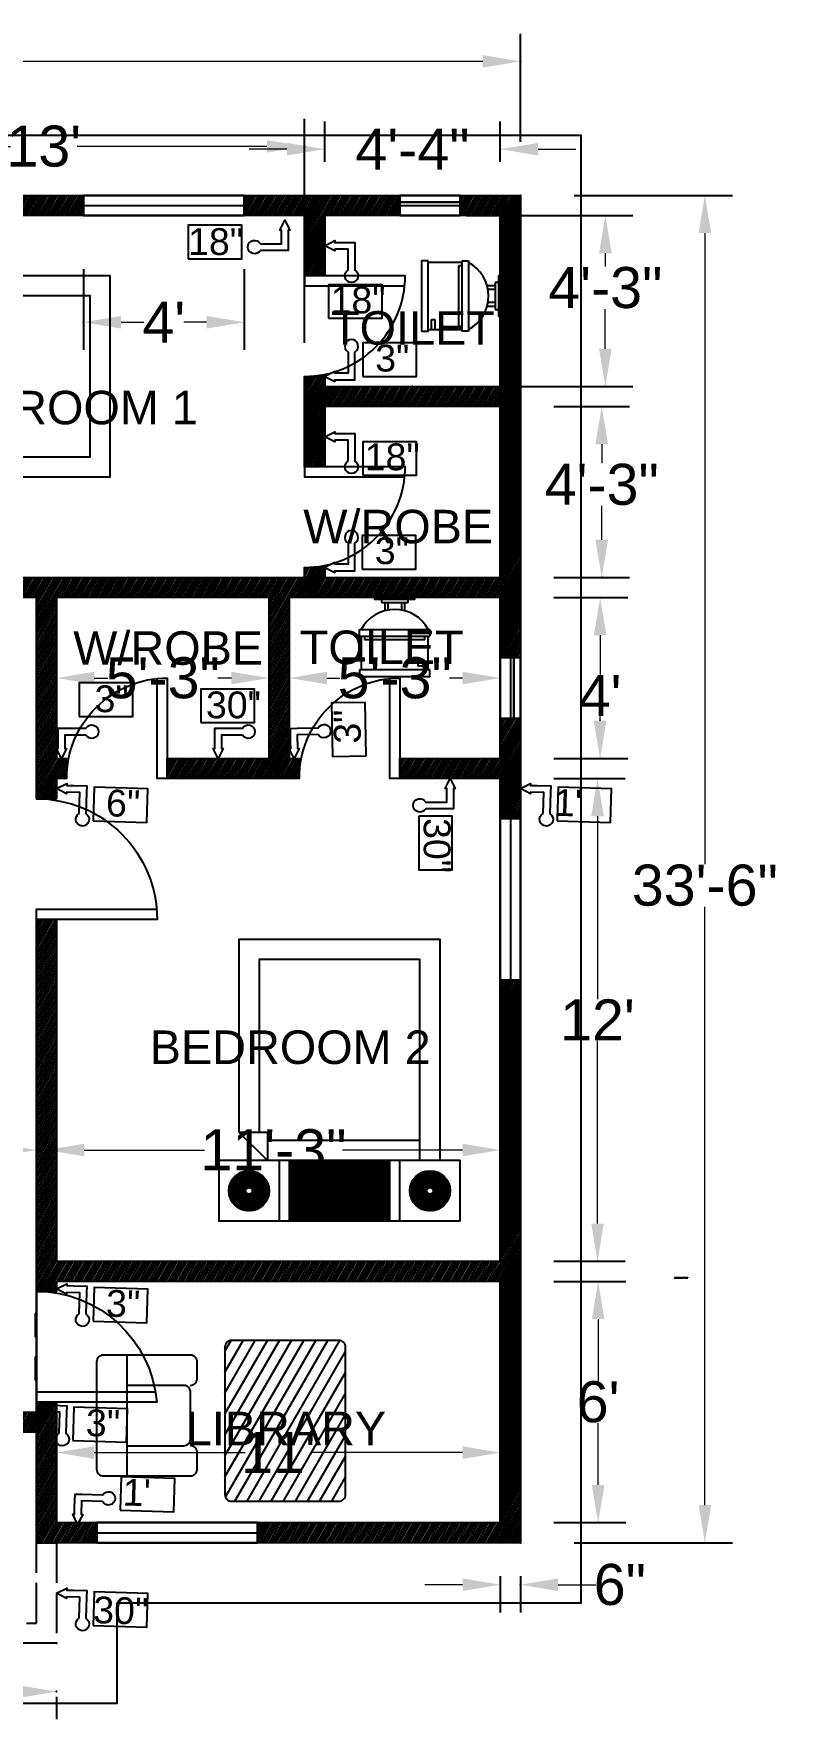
# Model space of a CAD drawing. Header units: inches. Extents: x -992 to 1318, y -395 to 1122.
# Drawn here: x 312 to 535, y -132 to 371 of the extents above; entities that cross this region are included whole.
import ezdxf

# ---------------------------------------------------------------- set-up
doc = ezdxf.new("R2010")
doc.units = ezdxf.units.IN
doc.header["$MEASUREMENT"] = 0
doc.linetypes.add('ACAD_ISO02W100', pattern=[15, 12, -3])
for name, color, linetype in [('Anno-Dims-01', 210, 'Continuous'), ('Anno-Dims-02', 120, 'Continuous'), ('Anno-Texts', 70, 'Continuous'), ('Doors-01', 222, 'Continuous'), ('Doors-Design-02', 7, 'Continuous'), ('Doors-Design-03', 161, 'Continuous'), ('Doors-Design-04', 130, 'Continuous'), ('Doors-Knobs-04', 20, 'Continuous'), ('Furn-01', 52, 'Continuous'), ('Furn-02', 70, 'Continuous'), ('Furn-03', 11, 'Continuous'), ('Multileader-Dims', 60, 'Continuous'), ('Multileaders', 40, 'Continuous'), ('Plan-01', 7, 'Continuous'), ('Plan-Hatch-01', 61, 'Continuous'), ('Roof-01', 7, 'Continuous'), ('Verandah', 201, 'Continuous'), ('Windows-01', 240, 'Continuous')]:
    doc.layers.add(name, color=color, linetype=linetype)
doc.layers.add('Arch', color=7, linetype='Continuous', plot=False)
doc.styles.get("Standard").update_dxf_attribs({"font": 'arial.ttf'})
doc.dimstyles.get("Standard").update_dxf_attribs({"dimtxt": 12.25, "dimasz": 11.25, "dimexe": 8.25, "dimexo": 16, "dimgap": 0.09, "dimtad": 0, "dimtih": 1, "dimtoh": 1, "dimdec": 0, "dimzin": 0, "dimdsep": 46, "dimlunit": 4, "dimtxsty": 'Standard', "dimcen": 0.09, "dimadec": 0, "dimazin": 0, "dimtfac": 1, "dimtdec": 0, "dimtofl": 0, "dimtmove": 0, "dimatfit": 3, "dimfxl": 1, "dimtolj": 1, "dimtzin": 0, "dimlwd": 5, "dimarcsym": 0})

# ---------------------------------------------------------------- blocks, each defined once
blk = doc.blocks.new('*D1')
at = {"layer": 'Anno-Dims-02', "color": 0, "lineweight": -2, "transparency": 16777216}
for p, q in [((-55.46, 338.96), (-55.46, 371.2)), ((456.94, 338.96), (456.94, 371.2))]:
    blk.add_line(p, q, dxfattribs=at)
at = {"layer": 'Anno-Dims-02', "color": 0, "lineweight": 5, "transparency": 16777216}
for p, q in [((-44.21, 362.95), (182.14, 362.95)), ((445.69, 362.95), (224.89, 362.95))]:
    blk.add_line(p, q, dxfattribs=at)
at = {"layer": 'Anno-Dims-02', "color": 0, "transparency": 16777216}
for points in [[(-44.21, 364.83), (-44.21, 361.08), (-55.46, 362.95)], [(445.69, 364.83), (445.69, 361.08), (456.94, 362.95)]]:
    blk.add_solid(points, dxfattribs=at)
at = {"layer": 'Arch', "color": 0, "transparency": 16777216}
for p in [(456.94, 362.95), (-55.46, 322.96), (456.94, 322.96)]:
    blk.add_point(p, dxfattribs=at)
at = {"layer": 'Anno-Dims-02', "color": 0, "transparency": 16777216, "insert": (203.51, 362.95), "char_height": 12.25, "attachment_point": 5}
blk.add_mtext('\\A1;42\'-8"', dxfattribs=at)
blk = doc.blocks.new('*D2')
at = {"layer": 'Anno-Dims-02', "color": 0, "lineweight": -2, "transparency": 16777216}
for p, q in [((472.94, 322.96), (520.22, 322.96)), ((472.94, -79.04), (520.22, -79.04))]:
    blk.add_line(p, q, dxfattribs=at)
at = {"layer": 'Anno-Dims-02', "color": 0, "lineweight": 5, "transparency": 16777216}
for p, q in [((511.97, 311.71), (511.97, 123.44)), ((511.97, -67.79), (511.97, 110.74))]:
    blk.add_line(p, q, dxfattribs=at)
at = {"layer": 'Anno-Dims-02', "color": 0, "transparency": 16777216}
for points in [[(510.1, 311.71), (513.85, 311.71), (511.97, 322.96)], [(510.1, -67.79), (513.85, -67.79), (511.97, -79.04)]]:
    blk.add_solid(points, dxfattribs=at)
at = {"layer": 'Arch', "color": 0, "transparency": 16777216}
for p in [(456.94, 322.96), (456.94, -79.04), (511.97, -79.04)]:
    blk.add_point(p, dxfattribs=at)
at = {"layer": 'Anno-Dims-02', "color": 0, "transparency": 16777216, "insert": (511.97, 117.09), "char_height": 12.25, "attachment_point": 5}
blk.add_mtext('\\A1;33\'-6"', dxfattribs=at)
blk = doc.blocks.new('*D3')
at = {"layer": 'Anno-Dims-02', "color": 0, "lineweight": -2, "transparency": 16777216}
for p, q in [((450.94, -89.04), (450.94, -99.81)), ((456.94, -89.04), (456.94, -99.81))]:
    blk.add_line(p, q, dxfattribs=at)
at = {"layer": 'Anno-Dims-02', "color": 0, "lineweight": 5, "transparency": 16777216}
for p, q in [((439.69, -91.56), (428.44, -91.56)), ((468.19, -91.56), (479.44, -91.56))]:
    blk.add_line(p, q, dxfattribs=at)
at = {"layer": 'Anno-Dims-02', "color": 0, "transparency": 16777216}
for points in [[(439.69, -89.68), (439.69, -93.43), (450.94, -91.56)], [(468.19, -89.68), (468.19, -93.43), (456.94, -91.56)]]:
    blk.add_solid(points, dxfattribs=at)
at = {"layer": 'Arch', "color": 0, "transparency": 16777216}
for p in [(450.94, -73.04), (456.94, -73.04), (456.94, -91.56)]:
    blk.add_point(p, dxfattribs=at)
at = {"layer": 'Anno-Dims-02', "color": 0, "transparency": 16777216, "insert": (486.61, -91.56), "char_height": 12.25, "attachment_point": 5}
blk.add_mtext('\\A1;6"', dxfattribs=at)
blk = doc.blocks.new('*D6')
at = {"layer": 'Anno-Dims-01', "color": 0, "lineweight": -2, "transparency": 16777216}
for p, q in [((236.92, 297.48), (236.92, 345.84)), ((392.54, 278.96), (392.54, 345.84))]:
    blk.add_line(p, q, dxfattribs=at)
at = {"layer": 'Anno-Dims-01', "color": 0, "lineweight": 5, "transparency": 16777216}
for p, q in [((248.17, 337.59), (304.83, 337.59)), ((381.29, 337.59), (324.64, 337.59))]:
    blk.add_line(p, q, dxfattribs=at)
at = {"layer": 'Anno-Dims-01', "color": 0, "transparency": 16777216}
for points in [[(248.17, 339.47), (248.17, 335.72), (236.92, 337.59)], [(381.29, 339.47), (381.29, 335.72), (392.54, 337.59)]]:
    blk.add_solid(points, dxfattribs=at)
at = {"layer": 'Arch', "color": 0, "transparency": 16777216}
for p in [(392.54, 337.59), (236.92, 281.48), (392.54, 262.96)]:
    blk.add_point(p, dxfattribs=at)
at = {"layer": 'Anno-Dims-01', "color": 0, "transparency": 16777216, "insert": (314.73, 337.59), "char_height": 12.25, "attachment_point": 5}
blk.add_mtext("\\A1;13'", dxfattribs=at)
blk = doc.blocks.new('*D8')
at = {"layer": 'Anno-Dims-01', "color": 0, "lineweight": -2, "transparency": 16777216}
for p, q in [((315.57, 54.14), (315.57, 46.39)), ((450.94, 39.96), (450.94, 29.89))]:
    blk.add_line(p, q, dxfattribs=at)
at = {"layer": 'Anno-Dims-01', "color": 0, "lineweight": 5, "transparency": 16777216}
for p, q in [((326.82, 38.14), (362.71, 38.14)), ((439.69, 38.14), (403.81, 38.14))]:
    blk.add_line(p, q, dxfattribs=at)
at = {"layer": 'Anno-Dims-01', "color": 0, "transparency": 16777216}
for points in [[(326.82, 40.02), (326.82, 36.27), (315.57, 38.14)], [(439.69, 40.02), (439.69, 36.27), (450.94, 38.14)]]:
    blk.add_solid(points, dxfattribs=at)
at = {"layer": 'Arch', "color": 0, "transparency": 16777216}
for p in [(450.94, 55.96), (315.57, 38.14), (450.94, 38.14)]:
    blk.add_point(p, dxfattribs=at)
at = {"layer": 'Anno-Dims-01', "color": 0, "transparency": 16777216, "insert": (383.26, 38.14), "char_height": 12.25, "attachment_point": 5}
blk.add_mtext('\\A1;11\'-3"', dxfattribs=at)
blk = doc.blocks.new('*D9')
at = {"layer": 'Anno-Dims-01', "color": 0, "lineweight": -2, "transparency": 16777216}
for p, q in [((318.54, -57.04), (318.54, -43.88)), ((450.94, -57.04), (450.94, -43.88))]:
    blk.add_line(p, q, dxfattribs=at)
at = {"layer": 'Anno-Dims-01', "color": 0, "lineweight": 5, "transparency": 16777216}
for p, q in [((329.79, -52.13), (374.84, -52.13)), ((439.69, -52.13), (394.65, -52.13))]:
    blk.add_line(p, q, dxfattribs=at)
at = {"layer": 'Anno-Dims-01', "color": 0, "transparency": 16777216}
for points in [[(329.79, -50.26), (329.79, -54.01), (318.54, -52.13)], [(439.69, -50.26), (439.69, -54.01), (450.94, -52.13)]]:
    blk.add_solid(points, dxfattribs=at)
at = {"layer": 'Arch', "color": 0, "transparency": 16777216}
for p in [(450.94, -52.13), (318.54, -73.04), (450.94, -73.04)]:
    blk.add_point(p, dxfattribs=at)
at = {"layer": 'Anno-Dims-01', "color": 0, "transparency": 16777216, "insert": (384.74, -52.13), "char_height": 12.25, "attachment_point": 5}
blk.add_mtext("\\A1;11'", dxfattribs=at)
blk = doc.blocks.new('*D10')
at = {"layer": 'Anno-Dims-01', "color": 0, "lineweight": -2, "transparency": 16777216}
for p, q in [((94.54, 81.96), (94.54, 29.89)), ((312.54, 81.96), (312.54, 29.89))]:
    blk.add_line(p, q, dxfattribs=at)
at = {"layer": 'Anno-Dims-01', "color": 0, "lineweight": 5, "transparency": 16777216}
for p, q in [((105.79, 38.14), (182.99, 38.14)), ((259.32, 38.14), (224.1, 38.14)), ((301.29, 38.14), (267.57, 38.14))]:
    blk.add_line(p, q, dxfattribs=at)
at = {"layer": 'Anno-Dims-01', "color": 0, "transparency": 16777216}
for points in [[(105.79, 40.02), (105.79, 36.27), (94.54, 38.14)], [(301.29, 40.02), (301.29, 36.27), (312.54, 38.14)]]:
    blk.add_solid(points, dxfattribs=at)
at = {"layer": 'Arch', "color": 0, "transparency": 16777216}
for p in [(94.54, 97.96), (312.54, 97.96), (312.54, 38.14)]:
    blk.add_point(p, dxfattribs=at)
at = {"layer": 'Anno-Dims-01', "color": 0, "transparency": 16777216, "insert": (203.54, 38.14), "char_height": 12.25, "attachment_point": 5}
blk.add_mtext('\\A1;18\'-2"', dxfattribs=at)
blk = doc.blocks.new('*D19')
at = {"layer": 'Anno-Dims-01', "color": 0, "lineweight": -2, "transparency": 16777216}
for p, q in [((318.54, 194.96), (318.54, 187.21)), ((381.94, 194.96), (381.94, 187.21))]:
    blk.add_line(p, q, dxfattribs=at)
at = {"layer": 'Anno-Dims-01', "color": 0, "lineweight": 5, "transparency": 16777216}
for p, q in [((329.79, 178.96), (333.87, 178.96)), ((370.69, 178.96), (366.62, 178.96))]:
    blk.add_line(p, q, dxfattribs=at)
at = {"layer": 'Anno-Dims-01', "color": 0, "transparency": 16777216}
for points in [[(329.79, 180.84), (329.79, 177.09), (318.54, 178.96)], [(370.69, 180.84), (370.69, 177.09), (381.94, 178.96)]]:
    blk.add_solid(points, dxfattribs=at)
at = {"layer": 'Arch', "color": 0, "transparency": 16777216}
for p in [(318.54, 178.96), (381.94, 178.96), (381.94, 178.96)]:
    blk.add_point(p, dxfattribs=at)
at = {"layer": 'Anno-Dims-01', "color": 0, "transparency": 16777216, "insert": (350.24, 178.96), "char_height": 12.25, "attachment_point": 5}
blk.add_mtext('\\A1;5\'-3"', dxfattribs=at)
blk = doc.blocks.new('*D20')
at = {"layer": 'Anno-Dims-01', "color": 0, "lineweight": -2, "transparency": 16777216}
for p, q in [((387.94, 194.96), (387.94, 187.21)), ((450.94, 194.96), (450.94, 187.21))]:
    blk.add_line(p, q, dxfattribs=at)
at = {"layer": 'Anno-Dims-01', "color": 0, "lineweight": 5, "transparency": 16777216}
for p, q in [((399.19, 178.96), (403.07, 178.96)), ((439.69, 178.96), (435.82, 178.96))]:
    blk.add_line(p, q, dxfattribs=at)
at = {"layer": 'Anno-Dims-01', "color": 0, "transparency": 16777216}
for points in [[(399.19, 180.84), (399.19, 177.09), (387.94, 178.96)], [(439.69, 180.84), (439.69, 177.09), (450.94, 178.96)]]:
    blk.add_solid(points, dxfattribs=at)
at = {"layer": 'Arch', "color": 0, "transparency": 16777216}
for p in [(387.94, 178.96), (450.94, 178.96), (450.94, 178.96)]:
    blk.add_point(p, dxfattribs=at)
at = {"layer": 'Anno-Dims-01', "color": 0, "transparency": 16777216, "insert": (419.44, 178.96), "char_height": 12.25, "attachment_point": 5}
blk.add_mtext('\\A1;5\'-3"', dxfattribs=at)
blk = doc.blocks.new('*D21')
at = {"layer": 'Anno-Dims-01', "color": 0, "lineweight": -2, "transparency": 16777216}
for p, q in [((466.94, 202.96), (488.96, 202.96)), ((466.94, 154.96), (488.96, 154.96))]:
    blk.add_line(p, q, dxfattribs=at)
at = {"layer": 'Anno-Dims-01', "color": 0, "lineweight": 5, "transparency": 16777216}
for p, q in [((480.71, 191.71), (480.71, 179.96)), ((480.71, 166.21), (480.71, 167.53))]:
    blk.add_line(p, q, dxfattribs=at)
at = {"layer": 'Anno-Dims-01', "color": 0, "transparency": 16777216}
for points in [[(478.83, 191.71), (482.58, 191.71), (480.71, 202.96)], [(478.83, 166.21), (482.58, 166.21), (480.71, 154.96)]]:
    blk.add_solid(points, dxfattribs=at)
at = {"layer": 'Arch', "color": 0, "transparency": 16777216}
for p in [(450.94, 202.96), (450.94, 154.96), (480.71, 154.96)]:
    blk.add_point(p, dxfattribs=at)
at = {"layer": 'Anno-Dims-01', "color": 0, "transparency": 16777216, "insert": (480.71, 173.75), "char_height": 12.25, "attachment_point": 5}
blk.add_mtext("\\A1;4'", dxfattribs=at)
blk = doc.blocks.new('*D22')
at = {"layer": 'Anno-Dims-01', "color": 0, "lineweight": -2, "transparency": 16777216}
for p, q in [((398.54, 332.96), (398.54, 345.01)), ((450.94, 332.96), (450.94, 345.01))]:
    blk.add_line(p, q, dxfattribs=at)
at = {"layer": 'Anno-Dims-01', "color": 0, "lineweight": 5, "transparency": 16777216}
for p, q in [((387.29, 336.76), (376.04, 336.76)), ((462.19, 336.76), (473.44, 336.76))]:
    blk.add_line(p, q, dxfattribs=at)
at = {"layer": 'Anno-Dims-01', "color": 0, "transparency": 16777216}
for points in [[(387.29, 338.64), (387.29, 334.89), (398.54, 336.76)], [(462.19, 338.64), (462.19, 334.89), (450.94, 336.76)]]:
    blk.add_solid(points, dxfattribs=at)
at = {"layer": 'Arch', "color": 0, "transparency": 16777216}
for p in [(450.94, 336.76), (398.54, 316.96), (450.94, 316.96)]:
    blk.add_point(p, dxfattribs=at)
at = {"layer": 'Anno-Dims-01', "color": 0, "transparency": 16777216, "insert": (424.74, 336.76), "char_height": 12.25, "attachment_point": 5}
blk.add_mtext('\\A1;4\'-4"', dxfattribs=at)
blk = doc.blocks.new('*D23')
at = {"layer": 'Anno-Dims-01', "color": 0, "lineweight": -2, "transparency": 16777216}
for p, q in [((440.74, 316.96), (490.52, 316.96)), ((440.74, 265.96), (490.52, 265.96))]:
    blk.add_line(p, q, dxfattribs=at)
at = {"layer": 'Anno-Dims-01', "color": 0, "lineweight": 5, "transparency": 16777216}
for p, q in [((482.27, 305.71), (482.27, 301.74)), ((482.27, 277.21), (482.27, 289.05))]:
    blk.add_line(p, q, dxfattribs=at)
at = {"layer": 'Anno-Dims-01', "color": 0, "transparency": 16777216}
for points in [[(480.4, 305.71), (484.15, 305.71), (482.27, 316.96)], [(480.4, 277.21), (484.15, 277.21), (482.27, 265.96)]]:
    blk.add_solid(points, dxfattribs=at)
at = {"layer": 'Arch', "color": 0, "transparency": 16777216}
for p in [(424.74, 316.96), (424.74, 265.96), (482.27, 265.96)]:
    blk.add_point(p, dxfattribs=at)
at = {"layer": 'Anno-Dims-01', "color": 0, "transparency": 16777216, "insert": (482.27, 295.39), "char_height": 12.25, "attachment_point": 5}
blk.add_mtext('\\A1;4\'-3"', dxfattribs=at)
blk = doc.blocks.new('*D24')
at = {"layer": 'Anno-Dims-01', "color": 0, "lineweight": -2, "transparency": 16777216}
for p, q in [((466.94, 259.96), (489.45, 259.96)), ((466.94, 208.96), (489.45, 208.96))]:
    blk.add_line(p, q, dxfattribs=at)
at = {"layer": 'Anno-Dims-01', "color": 0, "lineweight": 5, "transparency": 16777216}
for p, q in [((481.2, 248.71), (481.2, 243.03)), ((481.2, 220.21), (481.2, 230.33))]:
    blk.add_line(p, q, dxfattribs=at)
at = {"layer": 'Anno-Dims-01', "color": 0, "transparency": 16777216}
for points in [[(479.33, 248.71), (483.08, 248.71), (481.2, 259.96)], [(479.33, 220.21), (483.08, 220.21), (481.2, 208.96)]]:
    blk.add_solid(points, dxfattribs=at)
at = {"layer": 'Arch', "color": 0, "transparency": 16777216}
for p in [(450.94, 259.96), (450.94, 208.96), (481.2, 208.96)]:
    blk.add_point(p, dxfattribs=at)
at = {"layer": 'Anno-Dims-01', "color": 0, "transparency": 16777216, "insert": (481.2, 236.68), "char_height": 12.25, "attachment_point": 5}
blk.add_mtext('\\A1;4\'-3"', dxfattribs=at)
blk = doc.blocks.new('*D29')
at = {"layer": 'Anno-Dims-01', "color": 0, "lineweight": -2, "transparency": 16777216}
for p, q in [((466.94, -1.04), (488.37, -1.04)), ((466.94, -73.04), (488.37, -73.04))]:
    blk.add_line(p, q, dxfattribs=at)
at = {"layer": 'Anno-Dims-01', "color": 0, "lineweight": 5, "transparency": 16777216}
for p, q in [((480.12, -12.29), (480.12, -30.69)), ((480.12, -61.79), (480.12, -43.38))]:
    blk.add_line(p, q, dxfattribs=at)
at = {"layer": 'Anno-Dims-01', "color": 0, "transparency": 16777216}
for points in [[(478.25, -12.29), (482, -12.29), (480.12, -1.04)], [(478.25, -61.79), (482, -61.79), (480.12, -73.04)]]:
    blk.add_solid(points, dxfattribs=at)
at = {"layer": 'Arch', "color": 0, "transparency": 16777216}
for p in [(450.94, -1.04), (450.94, -73.04), (480.12, -73.04)]:
    blk.add_point(p, dxfattribs=at)
at = {"layer": 'Anno-Dims-01', "color": 0, "transparency": 16777216, "insert": (480.12, -37.04), "char_height": 12.25, "attachment_point": 5}
blk.add_mtext("\\A1;6'", dxfattribs=at)
blk = doc.blocks.new('*D30')
at = {"layer": 'Anno-Dims-01', "color": 0, "lineweight": -2, "transparency": 16777216}
for p, q in [((466.94, 148.96), (488.18, 148.96)), ((466.94, 4.96), (488.18, 4.96))]:
    blk.add_line(p, q, dxfattribs=at)
at = {"layer": 'Anno-Dims-01', "color": 0, "lineweight": 5, "transparency": 16777216}
for p, q in [((479.93, 137.71), (479.93, 83.2)), ((479.93, 16.21), (479.93, 70.72))]:
    blk.add_line(p, q, dxfattribs=at)
at = {"layer": 'Anno-Dims-01', "color": 0, "transparency": 16777216}
for points in [[(478.05, 137.71), (481.8, 137.71), (479.93, 148.96)], [(478.05, 16.21), (481.8, 16.21), (479.93, 4.96)]]:
    blk.add_solid(points, dxfattribs=at)
at = {"layer": 'Arch', "color": 0, "transparency": 16777216}
for p in [(450.94, 148.96), (450.94, 4.96), (479.93, 4.96)]:
    blk.add_point(p, dxfattribs=at)
at = {"layer": 'Anno-Dims-01', "color": 0, "transparency": 16777216, "insert": (479.93, 76.96), "char_height": 12.25, "attachment_point": 5}
blk.add_mtext("\\A1;12'", dxfattribs=at)
blk = doc.blocks.new('Toilet - Imperial')
for p, q in [((-10, 22), (-10, 12)), ((-10, 21), (-7, 21)), ((-7, 21), (-7, 20)), ((10, 12), (10, 22)), ((-7, 20), (-10, 20)), ((10.5, 12), (-10.5, 12)), ((-10.5, 10), (-10.5, 12)), ((9, 13), (-9, 13)), ((-9, 13), (-9, 12)), ((9, 12), (9, 13)), ((10.5, 12), (10.5, 10)), ((10.5, 10), (-10.5, 10)), ((4, 2), (-4, 2)), ((-4, 2), (-4, 1)), ((-3, 4.4065), (-3, 2)), ((-2, 2), (-2, 4.1658)), ((2, 4.1658), (2, 2)), ((3, 2), (3, 4.4065)), ((4, 1), (4, 2))]:
    blk.add_line(p, q)
for points in [[(10.5, 22), (10.5, 24), (-10.5, 24), (-10.5, 22)], [(6, 0), (6, 1), (-6, 1), (-6, 0)]]:
    blk.add_lwpolyline(points, close=True)
blk.add_arc((0, 15.3333), 11.3333, 208.0725, 331.9275)
blk = doc.blocks.new('BED-01')
h = blk.add_hatch()
h.set_pattern_fill('ANSI31', color=256)
h.paths.add_polyline_path([(-1874.44, 895.01, 1), (-1862.44, 895.01, 1)])
h.paths.add_polyline_path([(-1867.44, 895.01, -1), (-1869.44, 895.01, -1)], flags=16)
h.paths.add_polyline_path([(-1808.44, 895.01, 1), (-1820.44, 895.01, 1)])
h.paths.add_polyline_path([(-1815.44, 895.01, -1), (-1813.44, 895.01, -1)], flags=16)
h.paths.add_polyline_path([(-1856.44, 904.01), (-1856.44, 886.01), (-1826.44, 886.01), (-1826.44, 904.01)])
for p, q in [((-1859.44, 904.01), (-1859.44, 886.01)), ((-1856.44, 904.01), (-1856.44, 886.01)), ((-1826.44, 886.01), (-1826.44, 904.01)), ((-1823.44, 886.01), (-1823.44, 904.01)), ((-1865.44, 880.01), (-1819.92, 880.01))]:
    blk.add_line(p, q)
blk.add_lwpolyline([(-1805.44, 886.01), (-1805.44, 904.01), (-1877.44, 904.01), (-1877.44, 886.01)], close=True)
for points in [[(-1871.44, 886.01), (-1871.44, 820.01), (-1811.44, 820.01), (-1811.44, 877.53), (-1819.92, 877.53), (-1819.92, 886.01), (-1811.44, 877.53)], [(-1865.44, 886.01), (-1865.44, 826.01), (-1817.44, 826.01), (-1817.44, 877.53)]]:
    blk.add_lwpolyline(points)
for centre, radius in [((-1868.44, 895.01), 6), ((-1814.44, 895.01), 6), ((-1868.44, 895.01), 1), ((-1814.44, 895.01), 1)]:
    blk.add_circle(centre, radius)
blk = doc.blocks.new('*D37')
at = {"layer": 'Anno-Dims-01', "color": 0, "lineweight": -2, "transparency": 16777216}
for p, q in [((326.54, 300.96), (326.54, 276.86)), ((374.54, 300.96), (374.54, 276.86))]:
    blk.add_line(p, q, dxfattribs=at)
at = {"layer": 'Anno-Dims-01', "color": 0, "lineweight": 5, "transparency": 16777216}
for p, q in [((337.79, 285.11), (344.57, 285.11)), ((363.29, 285.11), (356.52, 285.11))]:
    blk.add_line(p, q, dxfattribs=at)
at = {"layer": 'Anno-Dims-01', "color": 0, "transparency": 16777216}
for points in [[(337.79, 286.98), (337.79, 283.23), (326.54, 285.11)], [(363.29, 286.98), (363.29, 283.23), (374.54, 285.11)]]:
    blk.add_solid(points, dxfattribs=at)
at = {"layer": 'Arch', "color": 0, "transparency": 16777216}
for p in [(326.54, 316.96), (374.54, 316.96), (326.54, 285.11)]:
    blk.add_point(p, dxfattribs=at)
at = {"layer": 'Anno-Dims-01', "color": 0, "transparency": 16777216, "insert": (350.54, 285.11), "char_height": 12.25, "attachment_point": 5}
blk.add_mtext("\\A1;4'", dxfattribs=at)
blk = doc.blocks.new('*D38')
at = {"layer": 'Anno-Dims-02', "color": 0, "lineweight": -2, "transparency": 16777216}
for p, q in [((138.54, -125.56), (138.54, -131.7)), ((318.54, -125.04), (318.54, -131.7))]:
    blk.add_line(p, q, dxfattribs=at)
at = {"layer": 'Anno-Dims-02', "color": 0, "lineweight": 5, "transparency": 16777216}
for p, q in [((149.79, -123.45), (218.64, -123.45)), ((307.29, -123.45), (238.45, -123.45))]:
    blk.add_line(p, q, dxfattribs=at)
at = {"layer": 'Anno-Dims-02', "color": 0, "transparency": 16777216}
for points in [[(149.79, -121.58), (149.79, -125.33), (138.54, -123.45)], [(307.29, -121.58), (307.29, -125.33), (318.54, -123.45)]]:
    blk.add_solid(points, dxfattribs=at)
at = {"layer": 'Arch', "color": 0, "transparency": 16777216}
for p in [(138.54, -109.56), (318.54, -109.04), (318.54, -123.45)]:
    blk.add_point(p, dxfattribs=at)
at = {"layer": 'Anno-Dims-02', "color": 0, "transparency": 16777216, "insert": (228.54, -123.45), "char_height": 12.25, "attachment_point": 5}
blk.add_mtext("\\A1;15'", dxfattribs=at)

msp = doc.modelspace()

# ---------------------------------------------------------------- hatches: boundary and pattern name
at = {"layer": 'Furn-03'}
h = msp.add_hatch(dxfattribs=at)
h.set_pattern_fill('ANSI31', color=256, scale=25, angle=15)
h.set_pattern_definition([(60, (-174.3238, 2e-14), (-2.70633, 1.5625), [])])
h.paths.add_polyline_path([(404.76, -20.64, 0.414214), (402.76, -18.64), (370.76, -18.64, 0.414214), (368.76, -20.64), (368.76, -64.64, 0.414214), (370.76, -66.64), (402.76, -66.64, 0.414214), (404.76, -64.64)])
at = {"layer": 'Plan-Hatch-01'}
h = msp.add_hatch(dxfattribs=at)
h.set_pattern_fill('ANSI31', color=256, scale=5, angle=15)
h.set_pattern_definition([(60, (-174.3238, 2e-14), (-0.5412659, 0.3125), [])])
h.paths.add_polyline_path([(-7.46, 316.96), (-7.46, 310.96), (-1.46, 310.96), (-1.46, 316.96), (16.54, 316.96), (16.54, 322.96), (-55.46, 322.96), (-55.46, 250.96), (-7.46, 250.96), (-7.46, 160.96), (-1.46, 160.96), (-1.46, 166.96), (112.54, 166.96), (112.54, 172.96), (-1.46, 172.96), (-1.46, 280.96), (-7.46, 280.96), (-7.46, 256.96), (-49.46, 256.96), (-49.46, 316.96)])
h.paths.add_polyline_path([(64.54, 322.96), (64.54, 316.96), (88.54, 316.96), (88.54, 322.96)], flags=17)
h.paths.add_polyline_path([(154.54, 316.96), (154.54, 262.96), (160.54, 262.96), (160.54, 316.96), (187.54, 316.96), (187.54, 322.96), (136.54, 322.96), (136.54, 316.96)])
h.paths.add_polyline_path([(205.54, 322.96), (205.54, 316.96), (232.54, 316.96), (232.54, 226.96), (160.54, 226.96), (160.54, 232.96), (154.54, 232.96), (154.54, 172.96), (148.54, 172.96), (148.54, 166.96), (238.54, 166.96), (238.54, 174.96), (232.54, 174.96), (232.54, 172.96), (160.54, 172.96), (160.54, 220.96), (232.54, 220.96), (232.54, 200.96), (238.54, 200.96), (238.54, 202.96), (270.54, 202.96), (270.54, 208.96), (238.54, 208.96), (238.54, 316.96), (326.54, 316.96), (326.54, 322.96)])
h.paths.add_polyline_path([(392.54, 316.96), (392.54, 298.96), (398.54, 298.96), (398.54, 316.96), (420.94, 316.96), (420.94, 322.96), (374.54, 322.96), (374.54, 316.96)], flags=17)
h.paths.add_polyline_path([(450.94, 316.96), (450.94, 265.96), (398.54, 265.96), (398.54, 268.96), (392.54, 268.96), (392.54, 241.96), (398.54, 241.96), (398.54, 259.96), (450.94, 259.96), (450.94, 208.96), (398.54, 208.96), (398.54, 211.96), (392.54, 211.96), (392.54, 208.96), (306.54, 208.96), (306.54, 202.96), (312.54, 202.96), (312.54, 142.96), (318.54, 142.96), (318.54, 148.96), (321.54, 148.96), (321.54, 154.96), (318.54, 154.96), (318.54, 202.96), (381.94, 202.96), (381.94, 154.96), (351.54, 154.96), (351.54, 148.96), (390.94, 148.96), (390.94, 154.96), (387.94, 154.96), (387.94, 202.96), (450.94, 202.96), (450.94, 184.96), (456.94, 184.96), (456.94, 322.96), (438.94, 322.96), (438.94, 316.96)])
h.paths.add_polyline_path([(456.94, 166.96), (450.94, 166.96), (450.94, 154.96), (420.94, 154.96), (420.94, 148.96), (450.94, 148.96), (450.94, 136.96), (456.94, 136.96)])
h.paths.add_polyline_path([(456.94, 88.96), (450.94, 88.96), (450.94, 4.96), (318.54, 4.96), (318.54, 106.96), (312.54, 106.96), (312.54, -4.04), (318.54, -4.04), (318.54, -1.04), (450.94, -1.04), (450.94, -73.04), (378.54, -73.04), (378.54, -79.04), (456.94, -79.04)])
h.paths.add_polyline_path([(312.54, -79.04), (330.54, -79.04), (330.54, -73.04), (318.54, -73.04), (318.54, -37.04), (312.54, -37.04), (312.54, -40.04), (289.45, -40.04), (289.45, -31.04), (210.54, -31.04), (210.54, -37.04), (283.45, -37.04), (283.45, -46.04), (312.54, -46.04)])
h.paths.add_polyline_path([(138.54, -73.04), (58.54, -73.04), (58.54, -79.04), (144.54, -79.04), (144.54, -37.04), (150.54, -37.04), (150.54, -31.04), (144.54, -31.04), (144.54, -7.04), (94.54, -7.04), (94.54, 4.96), (88.54, 4.96), (88.54, -7.04), (46.54, -7.04), (46.54, -13.04), (138.54, -13.04)])
h.paths.add_polyline_path([(-7.46, -73.04), (-7.46, -67.04), (-13.46, -67.04), (-13.46, -79.04), (10.54, -79.04), (10.54, -73.04)])
h.paths.add_polyline_path([(-13.46, -19.04), (-7.46, -19.04), (-7.46, -13.04), (-1.46, -13.04), (-1.46, -7.04), (-7.46, -7.04), (-7.46, -1.04), (-13.46, -1.04)])
h.paths.add_polyline_path([(-7.46, 40.96), (-7.46, 52.96), (-13.46, 52.96), (-13.46, 40.96)])
h.paths.add_polyline_path([(-1.46, 106.96), (-1.46, 112.96), (-7.46, 112.96), (-7.46, 106.96), (-13.46, 106.96), (-13.46, 94.96), (-7.46, 94.96), (-7.46, 100.96), (88.54, 100.96), (88.54, 88.96), (94.54, 88.96), (94.54, 106.96)])

# ---------------------------------------------------------------- linework, layer by layer
at = {"layer": 'Doors-01'}
for points in [[(392.54, 268.96, 0.414214), (422.54, 298.96), (392.54, 298.96), (392.54, 295.96), (422.54, 295.96)], [(392.54, 211.96, 0.414214), (422.54, 241.96), (392.54, 241.96), (392.54, 238.96), (422.54, 238.96)], [(321.54, 148.96, -0.414214), (351.54, 178.96), (351.54, 148.96), (348.54, 148.96), (348.54, 178.96)], [(390.94, 148.96, -0.414214), (420.94, 178.96), (420.94, 148.96), (417.94, 148.96), (417.94, 178.96)], [(312.54, 142.96, -0.414214), (348.54, 106.96), (312.54, 106.96), (312.54, 109.96), (348.54, 109.96)], [(312.54, -4.04, -0.389983), (348.42, -37.04), (312.54, -37.04), (312.54, -34.04), (348.04, -34.04)]]:
    msp.add_lwpolyline(points, format="xyb", dxfattribs=at)
at = {"layer": 'Doors-Design-02', "extrusion": (0, -1, -2.22045e-16), "elevation": -320.96}
for points in [[(438.94, 83), (438.94, 59), (420.94, 59), (420.94, 83)], [(436.94, 81), (436.94, 61), (422.94, 61), (422.94, 81)]]:
    msp.add_lwpolyline(points, close=True, dxfattribs=at)
at = {"layer": 'Doors-Design-02', "extrusion": (-1, 1.83697e-16, 8.08242e-15), "elevation": -454.94}
for points in [[(-166.96, 84), (-166.96, 60), (-184.96, 60), (-184.96, 84)], [(-168.96, 82), (-168.96, 62), (-182.96, 62), (-182.96, 82)]]:
    msp.add_lwpolyline(points, close=True, dxfattribs=at)
at = {"layer": 'Doors-Design-02', "extrusion": (-1, 1.83697e-16, -4.44089e-16), "elevation": -312.54}
msp.add_lwpolyline([(6.04, 0), (6.04, 76), (35.04, 76), (35.04, 0), (37.04, 0), (37.04, 78), (4.04, 78), (4.04, 0)], close=True, dxfattribs=at)
at = {"layer": 'Doors-Design-03', "extrusion": (0, -1, -2.22045e-16), "elevation": -320.96}
for points in [[(436.94, 81), (436.94, 61), (422.94, 61), (422.94, 81)], [(436.94, 81), (436.94, 61), (422.94, 61), (422.94, 81)], [(434.94, 79), (434.94, 63), (424.94, 63), (424.94, 79)]]:
    msp.add_lwpolyline(points, close=True, dxfattribs=at)
at = {"layer": 'Doors-Design-03', "extrusion": (-1, 1.83697e-16, 8.08242e-15), "elevation": -454.94}
for points in [[(-168.96, 82), (-168.96, 62), (-182.96, 62), (-182.96, 82)], [(-168.96, 82), (-168.96, 62), (-182.96, 62), (-182.96, 82)], [(-170.96, 80), (-170.96, 64), (-180.96, 64), (-180.96, 80)]]:
    msp.add_lwpolyline(points, close=True, dxfattribs=at)
at = {"layer": 'Doors-Design-03', "extrusion": (-1, 1.83697e-16, -4.44089e-16), "elevation": -312.54}
msp.add_lwpolyline([(6.04, 0), (6.04, 76), (35.04, 76), (35.04, 0)], close=True, dxfattribs=at)
at = {"layer": 'Doors-Design-04', "extrusion": (0, -1, -2.22045e-16), "elevation": -320.96}
msp.add_lwpolyline([(434.94, 79), (434.94, 63), (424.94, 63), (424.94, 79)], close=True, dxfattribs=at)
at = {"layer": 'Doors-Design-04', "extrusion": (-1, 1.83697e-16, 8.08242e-15), "elevation": -454.94}
msp.add_lwpolyline([(-170.96, 80), (-170.96, 64), (-180.96, 64), (-180.96, 80)], close=True, dxfattribs=at)
at = {"layer": 'Doors-Design-04', "extrusion": (-1, 1.83697e-16, -4.44089e-16), "elevation": -312.29}
for points in [[(17.64, 23.28), (17.64, 16.28), (10.64, 16.28), (10.64, 23.28)], [(23.54, 22.5), (23.54, 15.5), (30.54, 15.5), (30.54, 22.5)]]:
    msp.add_lwpolyline(points, close=True, dxfattribs=at)
for points in [[(10.64, 60.3), (10.64, 30.28), (17.64, 30.28), (17.64, 65.82, 0.201602)], [(30.54, 59.52), (30.54, 29.5), (23.54, 29.5), (23.54, 65.04, -0.201602)]]:
    msp.add_lwpolyline(points, format="xyb", close=True, dxfattribs=at)
at = {"layer": 'Doors-Knobs-04', "extrusion": (2.12407e-16, 1, -2.22045e-16)}
for p, q in [((326.54, 320.96), (326.54, 320.96, 36)), ((374.54, 320.96), (374.54, 320.96, 36))]:
    msp.add_line(p, q, dxfattribs=at)
at = {"layer": 'Doors-Knobs-04', "extrusion": (-1, -2.22045e-16, 0)}
for p, q in [((420.94, 320.96), (420.94, 320.96, 60)), ((438.94, 320.96), (438.94, 320.96, 60)), ((454.94, 184.96), (454.94, 184.96, 60)), ((456.94, 166.96), (456.94, 168.38, -1.41)), ((456.94, 168.38, -1.41), (456.94, 168.38, 58.59))]:
    msp.add_line(p, q, dxfattribs=at)
at = {"layer": 'Doors-Knobs-04', "extrusion": (-1, 2.73639e-16, -2.22045e-16)}
for p, q in [((454.94, 136.96), (454.94, 136.96, 36)), ((454.94, 88.96), (454.94, 88.96, 36))]:
    msp.add_line(p, q, dxfattribs=at)
at = {"layer": 'Doors-Knobs-04', "extrusion": (0, -1, -2.22045e-16)}
for p, q in [((503.91, 0, -508.23), (505.33, 0, -508.23)), ((503.91, 0, -508.23), (503.91, 0, -508.23)), ((504.41, 0, -507.73), (505.62, 0, -507.73)), ((506.05, 0, -507.98), (506.91, 0, -509.46))]:
    msp.add_line(p, q, dxfattribs=at)
at = {"layer": 'Doors-Knobs-04', "extrusion": (-8.99421e-17, -1, -2.22045e-16)}
for p, q in [((330.54, -77.04), (330.54, -77.04, 36)), ((378.54, -77.04), (378.54, -77.04, 36))]:
    msp.add_line(p, q, dxfattribs=at)
at = {"layer": 'Doors-Knobs-04', "extrusion": (0, -1, -2.22045e-16)}
msp.add_lwpolyline([(502.91, -511.23), (504.91, -511.23), (504.91, -504.23), (502.91, -504.23)], close=True, dxfattribs=at)
msp.add_lwpolyline([(506.91, -509.46), (506.91, -509.46, -0.414214), (506.22, -509.28), (505.76, -508.48)], format="xyb", dxfattribs=at)
for centre, start, end in [((504.41, -508.23), 90, 180), ((505.33, -508.73), 30, 90), ((505.62, -508.23), 30, 90)]:
    msp.add_arc(centre, 0.5, start, end, dxfattribs=at)
at = {"layer": 'Furn-03'}
msp.add_line((339.49, -23.07), (339.49, -59.07), dxfattribs=at)
msp.add_lwpolyline([(368.76, -20.64), (368.76, -64.64, 0.414214), (370.76, -66.64), (402.76, -66.64, 0.414214), (404.76, -64.64), (404.76, -20.64, 0.414214), (402.76, -18.64), (370.76, -18.64, 0.414214)], format="xyb", close=True, dxfattribs=at)
for points in [[(358.49, -32.07, 0.414214), (360.49, -30.07), (360.49, -25.07, 0.414214), (358.49, -23.07), (332.49, -23.07, 0.414214), (330.49, -25.07), (330.49, -57.07, 0.414214), (332.49, -59.07), (358.49, -59.07, 0.414214), (360.49, -57.07), (360.49, -52.07, 0.414214), (358.49, -50.07)], [(339.49, -50.07), (356.49, -50.07, 0.414214), (358.49, -48.07), (358.49, -34.07, 0.414214), (356.49, -32.07), (339.49, -32.07)]]:
    msp.add_lwpolyline(points, format="xyb", dxfattribs=at)
at = {"layer": 'Multileaders'}
for points in [[(357.81, 304.04), (373.81, 304.04), (373.81, 314.04), (357.81, 314.04)], [(399.71, 286.3), (415.71, 286.3), (415.71, 296.3), (399.71, 296.3)], [(409.92, 268.94), (425.92, 268.94), (425.92, 278.94), (409.92, 278.94)], [(409.92, 239.48), (425.92, 239.48), (425.92, 249.48), (409.92, 249.48)], [(409.73, 211.49), (425.73, 211.49), (425.73, 221.49), (409.73, 221.49)], [(325.25, 167.5), (341.25, 167.5), (341.25, 177.5), (325.25, 177.5)], [(361.6, 165.67), (377.6, 165.67), (377.6, 175.67), (361.6, 175.67)], [(410.87, 155.71), (410.6, 171.71), (400.6, 171.54), (400.87, 155.55)], [(329.45, 136.37), (345.44, 135.89), (345.74, 145.89), (329.75, 146.36)], [(467.85, 136.37), (483.84, 135.89), (484.14, 145.89), (468.15, 146.36)], [(426.61, 137.77), (426.61, 121.77), (436.61, 121.77), (436.61, 137.77)], [(329.45, -12.9), (345.44, -13.38), (345.74, -3.38), (329.75, -2.9)], [(323.44, -48.54), (339.43, -49.02), (339.73, -39.03), (323.74, -38.55)], [(337.51, -69.36), (353.5, -69.84), (353.8, -59.84), (337.81, -59.36)], [(329.45, -103.7), (345.44, -104.18), (345.74, -94.19), (329.75, -93.71)]]:
    msp.add_lwpolyline(points, close=True, dxfattribs=at)
for points in [[(379.34, 308.55), (385.61, 308.55), (385.61, 312.55), (385.11, 312.55), (386.61, 315.55), (388.11, 312.55), (387.61, 312.55), (387.61, 310.55), (387.61, 306.55), (385.61, 306.55), (379.34, 306.55, -3.732051)], [(405.54, 300.69), (405.54, 306.96), (401.54, 306.96), (401.54, 306.46), (398.54, 307.96), (401.54, 309.46), (401.54, 308.96), (403.54, 308.96), (407.54, 308.96), (407.54, 306.96), (407.54, 300.69, -3.732051)], [(405.54, 276.23), (405.54, 269.96), (401.54, 269.96), (401.54, 270.46), (398.54, 268.96), (401.54, 267.46), (401.54, 267.96), (403.54, 267.96), (407.54, 267.96), (407.54, 269.96), (407.54, 276.23, 3.732051)], [(405.54, 243.69), (405.54, 249.96), (401.54, 249.96), (401.54, 249.46), (398.54, 250.96), (401.54, 252.46), (401.54, 251.96), (403.54, 251.96), (407.54, 251.96), (407.54, 249.96), (407.54, 243.69, -3.732051)], [(405.54, 219.23), (405.54, 212.96), (401.54, 212.96), (401.54, 213.46), (398.54, 211.96), (401.54, 210.46), (401.54, 210.96), (403.54, 210.96), (407.54, 210.96), (407.54, 212.96), (407.54, 219.23, 3.732051)], [(327.31, 161.96), (321.04, 161.96), (321.04, 157.96), (321.54, 157.96), (320.04, 154.96), (318.54, 157.96), (319.04, 157.96), (319.04, 159.96), (319.04, 163.96), (321.04, 163.96), (327.31, 163.96, -3.732051)], [(374.01, 161.96), (367.74, 161.96), (367.74, 157.96), (368.24, 157.96), (366.74, 154.96), (365.24, 157.96), (365.74, 157.96), (365.74, 159.96), (365.74, 163.96), (367.74, 163.96), (374.01, 163.96, -3.732051)], [(396.6, 162.08), (390.33, 161.98), (390.39, 157.98), (390.89, 157.99), (389.44, 154.96), (387.9, 157.94), (388.4, 157.95), (388.36, 159.95), (388.3, 163.94), (390.3, 163.98), (396.56, 164.08, -3.732051)], [(325.32, 138.56), (325.51, 144.83), (321.51, 144.95), (321.5, 144.45), (318.54, 146.04), (321.59, 147.45), (321.57, 146.95), (323.57, 146.89), (327.57, 146.77), (327.51, 144.77), (327.32, 138.5, -3.732051)], [(428.68, 141.96), (434.94, 141.96), (434.94, 145.96), (434.44, 145.96), (435.94, 148.96), (437.44, 145.96), (436.94, 145.96), (436.94, 143.96), (436.94, 139.96), (434.94, 139.96), (428.68, 139.96, -3.732051)], [(463.72, 138.56), (463.91, 144.83), (459.91, 144.95), (459.9, 144.45), (456.94, 146.04), (459.99, 147.45), (459.97, 146.95), (461.97, 146.89), (465.97, 146.77), (465.91, 144.77), (465.72, 138.5, -3.732051)], [(325.32, -10.7), (325.51, -4.44), (321.51, -4.32), (321.5, -4.82), (318.54, -3.23), (321.59, -1.82), (321.57, -2.32), (323.57, -2.38), (327.57, -2.5), (327.51, -4.5), (327.32, -10.76, -3.732051)], [(319.31, -46.35), (319.5, -40.09), (315.5, -39.97), (315.49, -40.47), (312.53, -38.88), (315.58, -37.47), (315.56, -37.97), (317.56, -38.03), (321.56, -38.15), (321.5, -40.15), (321.31, -46.41, -3.732051)], [(332.26, -66.74), (325.99, -66.55), (325.87, -70.55), (326.37, -70.56), (324.78, -73.52), (323.37, -70.47), (323.87, -70.49), (323.93, -68.49), (324.05, -64.49), (326.05, -64.55), (332.32, -64.74, -3.732051)], [(325.32, -101.51), (325.51, -95.25), (321.51, -95.13), (321.5, -95.63), (318.54, -94.04), (321.59, -92.63), (321.57, -93.13), (323.57, -93.19), (327.57, -93.31), (327.51, -95.31), (327.32, -101.57, -3.732051)]]:
    msp.add_lwpolyline(points, format="xyb", close=True, dxfattribs=at)
at = {"layer": 'Plan-01'}
for points in [[(-55.46, 322.96), (456.94, 322.96), (456.94, -79.04), (312.54, -79.04), (312.54, -46.04), (283.45, -46.04)], [(306.54, 208.96), (392.54, 208.96), (392.54, 211.96), (398.54, 211.96), (398.54, 208.96), (450.94, 208.96), (450.94, 259.96), (398.54, 259.96), (398.54, 241.96), (392.54, 241.96), (392.54, 268.96), (398.54, 268.96), (398.54, 265.96), (450.94, 265.96), (450.94, 316.96), (398.54, 316.96), (398.54, 298.96), (392.54, 298.96), (392.54, 316.96), (238.54, 316.96)], [(289.45, -40.04), (312.54, -40.04), (312.54, -37.04), (318.54, -37.04), (318.54, -73.04), (450.94, -73.04), (450.94, -1.04), (318.54, -1.04), (318.54, -4.04), (312.54, -4.04), (312.54, 106.96), (318.54, 106.96), (318.54, 4.96), (450.94, 4.96), (450.94, 148.96), (420.94, 148.96), (420.94, 154.96), (450.94, 154.96), (450.94, 202.96), (387.94, 202.96), (387.94, 154.96), (390.94, 154.96), (390.94, 148.96), (351.54, 148.96), (351.54, 154.96), (381.94, 154.96), (381.94, 202.96), (318.54, 202.96), (318.54, 154.96), (321.54, 154.96), (321.54, 148.96), (318.54, 148.96), (318.54, 142.96), (312.54, 142.96), (312.54, 202.96), (306.54, 202.96)]]:
    msp.add_lwpolyline(points, dxfattribs=at)
at = {"layer": 'Roof-01'}
msp.add_lwpolyline([(-73.46, 340.96), (474.94, 340.96), (474.94, -97.04), (336.54, -97.04), (336.54, -127.04), (120.54, -127.04), (120.54, -97.04), (-31.46, -97.04), (-31.46, 82.96), (-73.46, 82.96)], close=True, dxfattribs=at)
at = {"layer": 'Verandah', "linetype": 'ACAD_ISO02W100'}
msp.add_lwpolyline([(144.54, -79.04), (144.54, -103.04), (312.54, -103.04), (312.54, -79.04), (318.54, -79.04), (318.54, -109.04), (138.54, -109.04), (138.54, -79.04)], close=True, dxfattribs=at)
at = {"layer": 'Windows-01'}
for p, q in [((326.54, 319.96), (374.54, 319.96)), ((420.94, 319.96), (438.94, 319.96)), ((453.94, 184.96), (453.94, 166.96)), ((453.94, 136.96), (453.94, 88.96)), ((330.54, -76.04), (378.54, -76.04))]:
    msp.add_line(p, q, dxfattribs=at)
for points in [[(326.54, 316.96), (374.54, 316.96), (374.54, 322.96), (326.54, 322.96)], [(420.94, 316.96), (438.94, 316.96), (438.94, 322.96), (420.94, 322.96)], [(450.94, 184.96), (450.94, 166.96), (456.94, 166.96), (456.94, 184.96)], [(450.94, 136.96), (450.94, 88.96), (456.94, 88.96), (456.94, 136.96)], [(330.54, -79.04), (378.54, -79.04), (378.54, -73.04), (330.54, -73.04)]]:
    msp.add_lwpolyline(points, close=True, dxfattribs=at)

# ---------------------------------------------------------------- block references
at = {"layer": 'Furn-01'}
for p, rotation in [((1154.56, 2110.4), 90), ((-1438.49, 920.98), 180)]:
    msp.add_blockref('BED-01', p, dxfattribs=dict(at, rotation=rotation))
at = {"layer": 'Furn-02'}
for p, rotation in [((451.44, 292.96), 90), ((419.44, 203.46), 180)]:
    msp.add_blockref('Toilet - Imperial', p, dxfattribs=dict(at, rotation=rotation))

# ---------------------------------------------------------------- texts
at = {"layer": 'Anno-Texts', "linetype": 'ACAD_ISO02W100'}
for s, p in [('TOILET', (400.42, 278.42)), (' BEDROOM 1', (273, 254.66)), ('W/ROBE', (392.15, 219.15)), ('W/ROBE', (323.51, 182.91)), ('TOILET', (391.09, 183.12)), (' BEDROOM 2', (342.46, 63.82)), ('LIBRARY', (357.1, -49.93))]:
    msp.add_text(s, height=10, dxfattribs=at).set_placement(p)
at = {"layer": 'Multileader-Dims'}
for s, p in [('18"', (357.79, 305.18)), ('18"', (400.3, 287.77)), (' 3"', (410.51, 270.41)), ('18"', (410.51, 240.95)), ('3"', (413.49, 212.96)), (' 3"', (326.78, 168.78)), ('30"', (363.12, 166.95))]:
    msp.add_text(s, height=8, dxfattribs=at).set_placement(p)
for s, rotation, p in [('3"', 90.9462, (409.33, 159.45)), (' 6"', 358.2826, (330.09, 137.83)), (" 1'", 358.2826, (463.71, 137.97)), ('30"', 270, (428.08, 137.18)), (' 3"', 358.2826, (330.09, -11.44)), (' 3"', 358.2826, (324.08, -47.09)), ("1'", 358.2826, (338.15, -67.9)), (' 30"', 358.2826, (326.27, -102.92))]:
    msp.add_text(s, height=8, rotation=rotation, dxfattribs=at).set_placement(p)

# ---------------------------------------------------------------- dimensions: what is measured, and where the dimension line sits
at = {"layer": 'Anno-Dims-01'}
for base, p1, p2, picture, middle in [((392.54, 337.59), (236.92, 281.48), (392.54, 262.96), '*D6', (314.73, 337.59)), ((450.94, 336.76), (398.54, 316.96), (450.94, 316.96), '*D22', (424.74, 336.76))]:
    dim = msp.add_linear_dim(base=base, p1=p1, p2=p2, dimstyle='Standard', dxfattribs=at)
    dim.commit()
    dim.dimension.update_dxf_attribs({"geometry": picture, "text_midpoint": middle, "dimtype": 160})
for base, p1, p2, picture, middle in [((326.54, 285.11), (374.54, 316.96), (326.54, 316.96), '*D37', (350.54, 285.11)), ((381.94, 178.96), (318.54, 178.96), (381.94, 178.96), '*D19', (350.24, 178.96)), ((450.94, 178.96), (387.94, 178.96), (450.94, 178.96), '*D20', (419.44, 178.96)), ((312.54, 38.14), (94.54, 97.96), (312.54, 97.96), '*D10', (203.54, 38.14)), ((450.94, 38.14), (315.57, 38.14), (450.94, 55.96), '*D8', (383.26, 38.14)), ((450.94, -52.13), (318.54, -73.04), (450.94, -73.04), '*D9', (384.74, -52.13))]:
    dim = msp.add_linear_dim(base=base, p1=p1, p2=p2, dimstyle='Standard', dxfattribs=at)
    dim.commit()
    dim.dimension.update_dxf_attribs({"geometry": picture, "text_midpoint": middle})
for base, p1, p2, picture, middle in [((482.27, 265.96), (424.74, 316.96), (424.74, 265.96), '*D23', (482.27, 295.39)), ((481.2, 208.96), (450.94, 259.96), (450.94, 208.96), '*D24', (481.2, 236.68)), ((480.71, 154.96), (450.94, 202.96), (450.94, 154.96), '*D21', (480.71, 173.75))]:
    dim = msp.add_linear_dim(base=base, p1=p1, p2=p2, angle=90, dimstyle='Standard', dxfattribs=at)
    dim.commit()
    dim.dimension.update_dxf_attribs({"geometry": picture, "text_midpoint": middle, "dimtype": 160})
for base, p1, p2, picture, middle in [((479.93, 4.96), (450.94, 148.96), (450.94, 4.96), '*D30', (479.93, 76.96)), ((480.12, -73.04), (450.94, -1.04), (450.94, -73.04), '*D29', (480.12, -37.04))]:
    dim = msp.add_linear_dim(base=base, p1=p1, p2=p2, angle=90, dimstyle='Standard', dxfattribs=at)
    dim.commit()
    dim.dimension.update_dxf_attribs({"geometry": picture, "text_midpoint": middle})
at = {"layer": 'Anno-Dims-02'}
dim = msp.add_linear_dim(base=(456.94, 362.95), p1=(-55.46, 322.96), p2=(456.94, 322.96), dimstyle='Standard', dxfattribs=at)
dim.commit()
dim.dimension.update_dxf_attribs({"geometry": '*D1', "text_midpoint": (203.51, 362.95), "dimtype": 160})
dim = msp.add_linear_dim(base=(511.97, -79.04), p1=(456.94, 322.96), p2=(456.94, -79.04), angle=90, dimstyle='Standard', dxfattribs=at)
dim.commit()
dim.dimension.update_dxf_attribs({"geometry": '*D2', "text_midpoint": (511.97, 117.09), "dimtype": 160})
for base, p1, p2, picture, middle in [((456.94, -91.56), (450.94, -73.04), (456.94, -73.04), '*D3', (486.61, -91.56)), ((318.54, -123.45), (138.54, -109.56), (318.54, -109.04), '*D38', (228.54, -123.45))]:
    dim = msp.add_linear_dim(base=base, p1=p1, p2=p2, dimstyle='Standard', dxfattribs=at)
    dim.commit()
    dim.dimension.update_dxf_attribs({"geometry": picture, "text_midpoint": middle})

doc.saveas('drawing.dxf')
